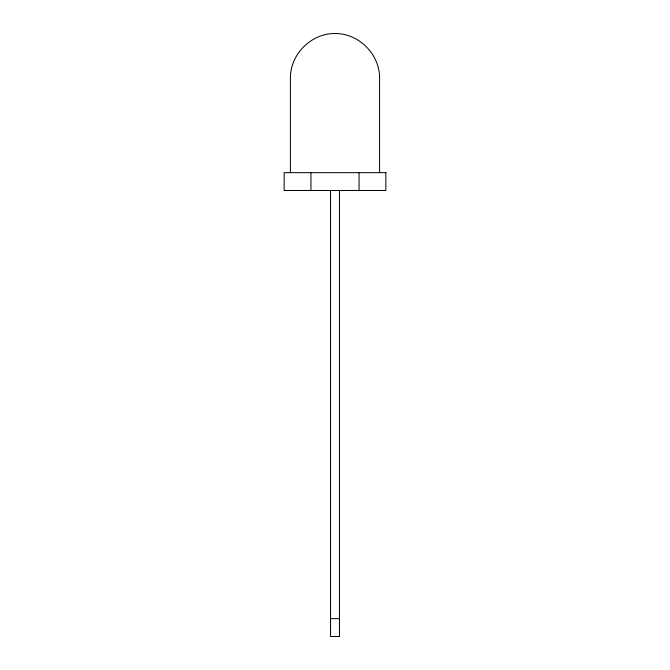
<?xml version="1.0" encoding="UTF-8"?>
<svg xmlns="http://www.w3.org/2000/svg" width="670" height="670" viewBox="0 0 670 670"><rect width="100%" height="100%" fill="white"/><g stroke="black" fill="none" stroke-linecap="round" stroke-linejoin="round"><path stroke-width="1" d="M330.536 618.661L339.464 618.661M379.597 172.651L379.597 78.097C379.748 54.228 358.869 33.349 335 33.5C311.131 33.349 290.252 54.228 290.403 78.097L290.403 172.651M359.053 172.651L359.053 190.498M339.464 190.498L339.464 636.5L330.536 636.5L330.536 190.498M310.947 172.651L310.947 190.498M385.845 172.651L284.155 172.651L284.155 190.498L385.845 190.498L385.845 172.651"/></g></svg>
